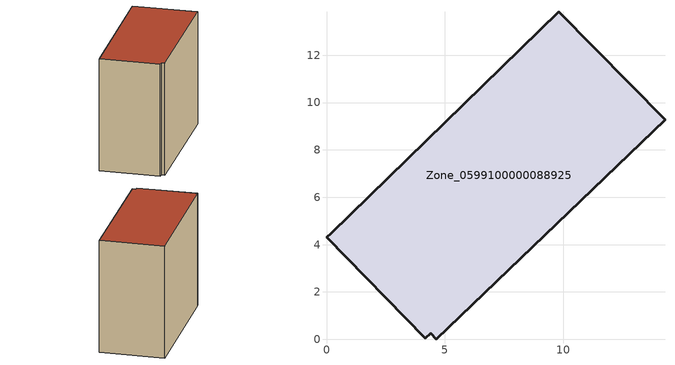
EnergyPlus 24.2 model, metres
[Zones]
Zone_0599100000088925
 floor ground (C_G): 9.81,13.84 14.29,9.26 4.64,0 4.4,0.25 4.17,0.05 0,4.31 0.21,4.48 z0
 wall outside (C_F): 4.17,0.05 4.4,0.25 4.64,0 14.29,9.26 9.81,13.84 0.21,4.48 0,4.31 4.17,0.05 z0:11.46
 roof outside (C_R): 4.64,0 14.29,9.26 9.81,13.84 0.21,4.48 0,4.31 4.17,0.05 4.4,0.25 z11.46
[BUILDING]
Pand.0599100000088925: North Axis=0; Terrain=City; Loads Convergence Tolerance Value=0.04; Temperature Convergence Tolerance Value=0.4; Solar Distribution=FullExterior; Maximum Number of Warmup Days=25; Minimum Number of Warmup Days=1
[Site:Location]
Rotterdam.The.Hague.AP_ZH_NLD Design_Conditions: Latitude=51.96; Longitude=4.45; Time Zone=1; Elevation=-4.5
[SITE:GROUNDTEMPERATURE:BUILDINGSURFACE]
18, 18, 18, 18, 18, 18, 18, 18, 18, 18, 18, 18
[MATERIAL] Thermal Absorptance=0.9; Solar Absorptance=0.7; Visible Absorptance=0.7
Name | Roughness | Thickness | Conductivity | Density | Specific Heat
G.TI.1946 | MediumSmooth | 0.15 | 1 | 540 | 1210
F.TI.1946 | Rough | 0.3 | 0.857143 | 1920 | 840
R.TI.1946 | MediumRough | 0.2 | 0.1 | 1500 | 1000
[CONSTRUCTION]
C_G: G.TI.1946
C_F: F.TI.1946
C_R: R.TI.1946
[ZONE]
Zone_0599100000088925: Type=1; Multiplier=1; Ceiling Height=Autocalculate; Volume=Autocalculate; Floor Area=autocalculate; Part of Total Floor Area=Yes
[ZONEINFILTRATION:DESIGNFLOWRATE]
Infil_Zone_0599100000088925: Zone or ZoneList or Space or SpaceList=Zone_0599100000088925; Schedule=AlwaysOn; Design Flow Rate Calculation Method=Flow/Area; Flow Rate per Floor Area=0.003; Constant Term Coefficient=1; Temperature Term Coefficient=0; Velocity Term Coefficient=0; Velocity Squared Term Coefficient=0
[HVACTEMPLATE:ZONE:IDEALLOADSAIRSYSTEM]
Zone_0599100000088925: Maximum Heating Supply Air Temperature=50; Minimum Cooling Supply Air Temperature=13; Maximum Heating Supply Air Humidity Ratio=0.0156; Minimum Cooling Supply Air Humidity Ratio=0.0077; Heating Limit=NoLimit; Cooling Limit=NoLimit; Dehumidification Control Type=ConstantSensibleHeatRatio; Cooling Sensible Heat Ratio=0.7; Dehumidification Setpoint=60; Humidification Control Type=None; Humidification Setpoint=30; Outdoor Air Method=None; Outdoor Air Flow Rate per Person=0.00944; Outdoor Air Flow Rate per Zone Floor Area=0; Outdoor Air Flow Rate per Zone=0; Demand Controlled Ventilation Type=None; Outdoor Air Economizer Type=NoEconomizer; Heat Recovery Type=None; Sensible Heat Recovery Effectiveness=0.7; Latent Heat Recovery Effectiveness=0.65
[ZONECONTROL:THERMOSTAT]
ThermostatControl_Zone_0599100000088925: Zone or ZoneList=Zone_0599100000088925; Control Type Schedule=DualSetpointControlType; Control 1=Thermostat_Zone_0599100000088925; Temperature Difference Between Cutout And Setpoint=0
[THERMOSTATSETPOINT:DUALSETPOINT]
Thermostat_Zone_0599100000088925: Heating Setpoint Temperature Schedule=HeatingSetpoint_Zone_0599100000088925; Cooling Setpoint Temperature Schedule=CoolingSetpoint_Zone_0599100000088925
[SCHEDULE:COMPACT]
HeatingSetpoint_Zone_0599100000088925: Through: 12/31, For: AllDays, Until: 24:00, 21
CoolingSetpoint_Zone_0599100000088925: Through: 12/31, For: AllDays, Until: 24:00, 24
DualSetpointControlType: Through: 12/31, For: AllDays, Until: 24:00, 4
AlwaysOn: Through: 12/31, For: AllDays, Until: 24:00, 1
